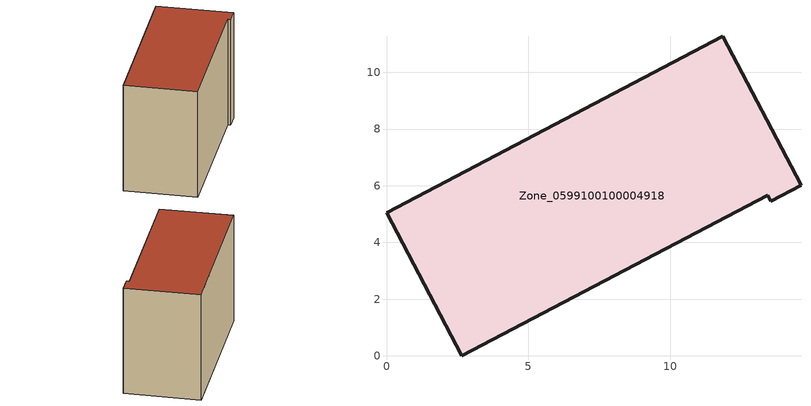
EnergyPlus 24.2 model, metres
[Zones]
Zone_0599100100004918
 floor ground (C_G): 2.65,0 0,5.04 11.86,11.28 14.62,6.02 13.56,5.45 13.44,5.67 z0
 wall outside (C_F): 14.62,6.02 11.86,11.28 0,5.04 2.65,0 13.44,5.67 13.56,5.45 14.62,6.02 z0:8.86
 roof outside (C_R): 0,5.04 2.65,0 13.44,5.67 13.56,5.45 14.62,6.02 11.86,11.28 z8.86
[BUILDING]
Pand.0599100100004918: North Axis=0; Terrain=City; Loads Convergence Tolerance Value=0.04; Temperature Convergence Tolerance Value=0.4; Solar Distribution=FullExterior; Maximum Number of Warmup Days=25; Minimum Number of Warmup Days=1
[Site:Location]
Rotterdam.The.Hague.AP_ZH_NLD Design_Conditions: Latitude=51.96; Longitude=4.45; Time Zone=1; Elevation=-4.5
[SITE:GROUNDTEMPERATURE:BUILDINGSURFACE]
18, 18, 18, 18, 18, 18, 18, 18, 18, 18, 18, 18
[MATERIAL] Thermal Absorptance=0.9; Solar Absorptance=0.7; Visible Absorptance=0.7
Name | Roughness | Thickness | Conductivity | Density | Specific Heat
G.TI.2006-2014 | MediumSmooth | 0.15 | 0.06 | 540 | 1210
F.TI.2006-2014 | Rough | 0.3 | 0.12 | 1920 | 840
R.TI.2006-2014 | MediumRough | 0.2 | 0.08 | 1500 | 1000
[CONSTRUCTION]
C_G: G.TI.2006-2014
C_F: F.TI.2006-2014
C_R: R.TI.2006-2014
[ZONE]
Zone_0599100100004918: Type=1; Multiplier=1; Ceiling Height=Autocalculate; Volume=Autocalculate; Floor Area=autocalculate; Part of Total Floor Area=Yes
[ZONEINFILTRATION:DESIGNFLOWRATE]
Infil_Zone_0599100100004918: Zone or ZoneList or Space or SpaceList=Zone_0599100100004918; Schedule=AlwaysOn; Design Flow Rate Calculation Method=Flow/Area; Flow Rate per Floor Area=0.0015; Constant Term Coefficient=1; Temperature Term Coefficient=0; Velocity Term Coefficient=0; Velocity Squared Term Coefficient=0
[HVACTEMPLATE:ZONE:IDEALLOADSAIRSYSTEM]
Zone_0599100100004918: Maximum Heating Supply Air Temperature=50; Minimum Cooling Supply Air Temperature=13; Maximum Heating Supply Air Humidity Ratio=0.0156; Minimum Cooling Supply Air Humidity Ratio=0.0077; Heating Limit=NoLimit; Cooling Limit=NoLimit; Dehumidification Control Type=ConstantSensibleHeatRatio; Cooling Sensible Heat Ratio=0.7; Dehumidification Setpoint=60; Humidification Control Type=None; Humidification Setpoint=30; Outdoor Air Method=None; Outdoor Air Flow Rate per Person=0.00944; Outdoor Air Flow Rate per Zone Floor Area=0; Outdoor Air Flow Rate per Zone=0; Demand Controlled Ventilation Type=None; Outdoor Air Economizer Type=NoEconomizer; Heat Recovery Type=None; Sensible Heat Recovery Effectiveness=0.7; Latent Heat Recovery Effectiveness=0.65
[ZONECONTROL:THERMOSTAT]
ThermostatControl_Zone_0599100100004918: Zone or ZoneList=Zone_0599100100004918; Control Type Schedule=DualSetpointControlType; Control 1=Thermostat_Zone_0599100100004918; Temperature Difference Between Cutout And Setpoint=0
[THERMOSTATSETPOINT:DUALSETPOINT]
Thermostat_Zone_0599100100004918: Heating Setpoint Temperature Schedule=HeatingSetpoint_Zone_0599100100004918; Cooling Setpoint Temperature Schedule=CoolingSetpoint_Zone_0599100100004918
[SCHEDULE:COMPACT]
HeatingSetpoint_Zone_0599100100004918: Through: 12/31, For: AllDays, Until: 24:00, 21
CoolingSetpoint_Zone_0599100100004918: Through: 12/31, For: AllDays, Until: 24:00, 24
DualSetpointControlType: Through: 12/31, For: AllDays, Until: 24:00, 4
AlwaysOn: Through: 12/31, For: AllDays, Until: 24:00, 1
